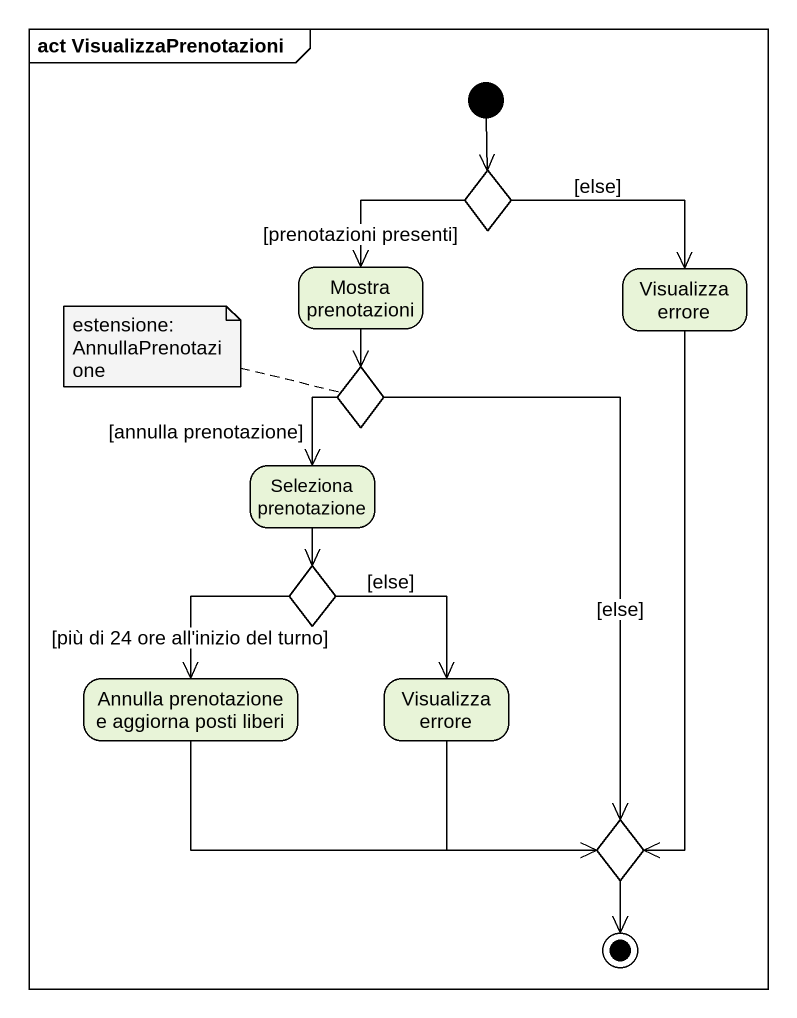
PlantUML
@startuml
mainframe act VisualizzaPrenotazioni
hide empty description
state choice1 <<choice>>
state "Mostra prenotazioni" as Mostra_prenotazioni
state "Visualizza errore" as Visualizza_errore
state choice2 <<choice>>
state "Seleziona prenotazione" as Seleziona_prenotazione
state choice3 <<choice>>
state "Annulla prenotazione e aggiorna posti liberi" as Annulla_prenotazione_e
state "Visualizza errore" as Visualizza_errore_2
state choice4 <<choice>>
[*] --> choice1
choice1 --> Mostra_prenotazioni : [prenotazioni presenti]
choice1 -right-> Visualizza_errore : [else]
Mostra_prenotazioni --> choice2
Visualizza_errore --> choice4
choice2 --> Seleziona_prenotazione : [annulla prenotazione]
choice2 --> choice4 : [else]
Seleziona_prenotazione --> choice3
choice3 --> Annulla_prenotazione_e : [più di 24 ore all'inizio del turno]
choice3 --> Visualizza_errore_2 : [else]
Annulla_prenotazione_e -right-> choice4
Visualizza_errore_2 --> choice4
choice4 --> [*]
note left of choice2 : estensione: AnnullaPrenotazione
@enduml
